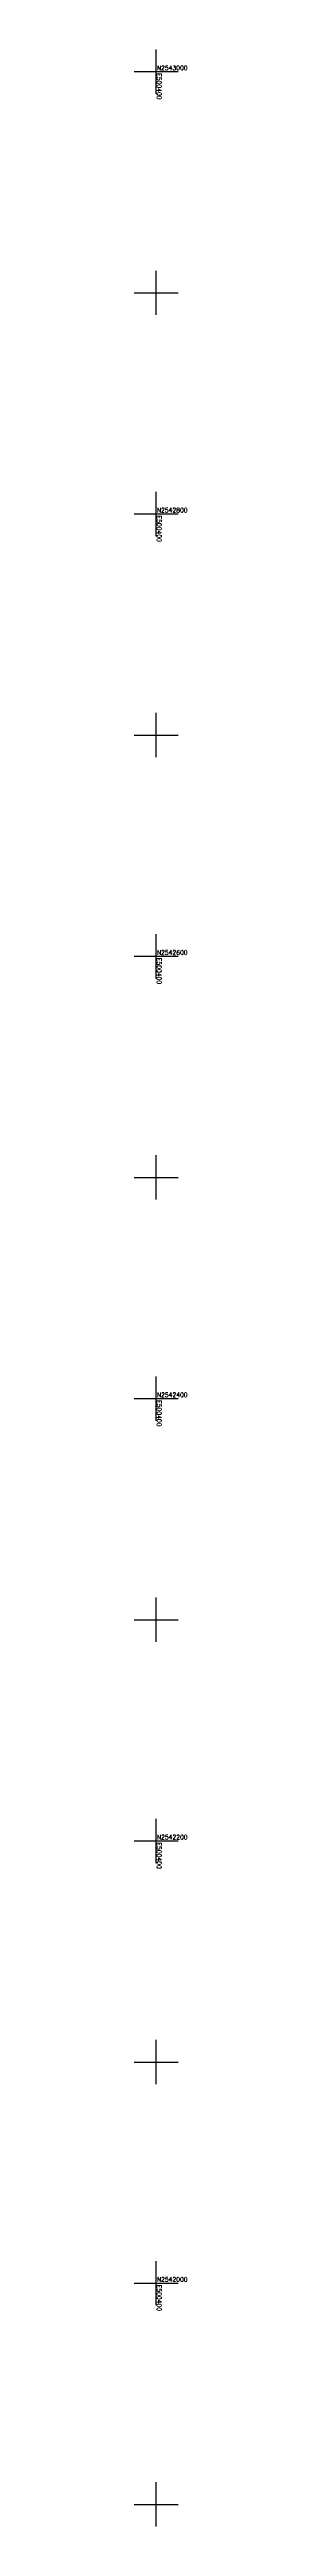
# Model space of a CAD drawing. Header units: inches. Extents: x 499362 to 502582, y 2541888 to 2545349.
# Drawn here: x 500390 to 500414, y 2541890 to 2543010 of the extents above; entities that cross this region are included whole.
import ezdxf

# ---------------------------------------------------------------- set-up
doc = ezdxf.new("R2010")
doc.units = ezdxf.units.IN
doc.layers.add('坐标网', color=2, linetype='Continuous')
doc.styles.add('GTF_XW', font='simplex1.shx', dxfattribs={"width": 0.7, "bigfont": 'hztxt.shx'})

msp = doc.modelspace()

# ---------------------------------------------------------------- linework, layer by layer
at = {"layer": '坐标网'}
for p, q in [((500400, 2542990), (500400, 2543010)), ((500390, 2543000), (500410, 2543000)), ((500400, 2542890), (500400, 2542910)), ((500390, 2542900), (500410, 2542900)), ((500400, 2542790), (500400, 2542810)), ((500390, 2542800), (500410, 2542800)), ((500400, 2542690), (500400, 2542710)), ((500390, 2542700), (500410, 2542700)), ((500400, 2542590), (500400, 2542610)), ((500390, 2542600), (500410, 2542600)), ((500400, 2542490), (500400, 2542510)), ((500390, 2542500), (500410, 2542500)), ((500390, 2542400), (500410, 2542400)), ((500400, 2542390), (500400, 2542410)), ((500390, 2542300), (500410, 2542300)), ((500400, 2542290), (500400, 2542310)), ((500400, 2542190), (500400, 2542210)), ((500390, 2542200), (500410, 2542200)), ((500400, 2542090), (500400, 2542110)), ((500390, 2542100), (500410, 2542100)), ((500400, 2541990), (500400, 2542010)), ((500390, 2542000), (500410, 2542000)), ((500400, 2541890), (500400, 2541910)), ((500390, 2541900), (500410, 2541900))]:
    msp.add_line(p, q, dxfattribs=at)

# ---------------------------------------------------------------- texts
at = {"layer": '坐标网', "style": 'GTF_XW'}
for p in [(500400.4, 2542999.3), (500400.4, 2542799.3), (500400.4, 2542599.3), (500400.4, 2542399.3), (500400.4, 2542199.3), (500400.4, 2541999.3)]:
    msp.add_text('E500400', height=2, rotation=270, dxfattribs=at).set_placement(p)
for s, p in [('N2543000', (500400.4, 2543000.7)), ('N2542800', (500400.4, 2542800.7)), ('N2542600', (500400.4, 2542600.7)), ('N2542400', (500400.4, 2542400.7)), ('N2542200', (500400.4, 2542200.7)), ('N2542000', (500400.4, 2542000.7))]:
    msp.add_text(s, height=2, dxfattribs=at).set_placement(p)

doc.saveas('drawing.dxf')
